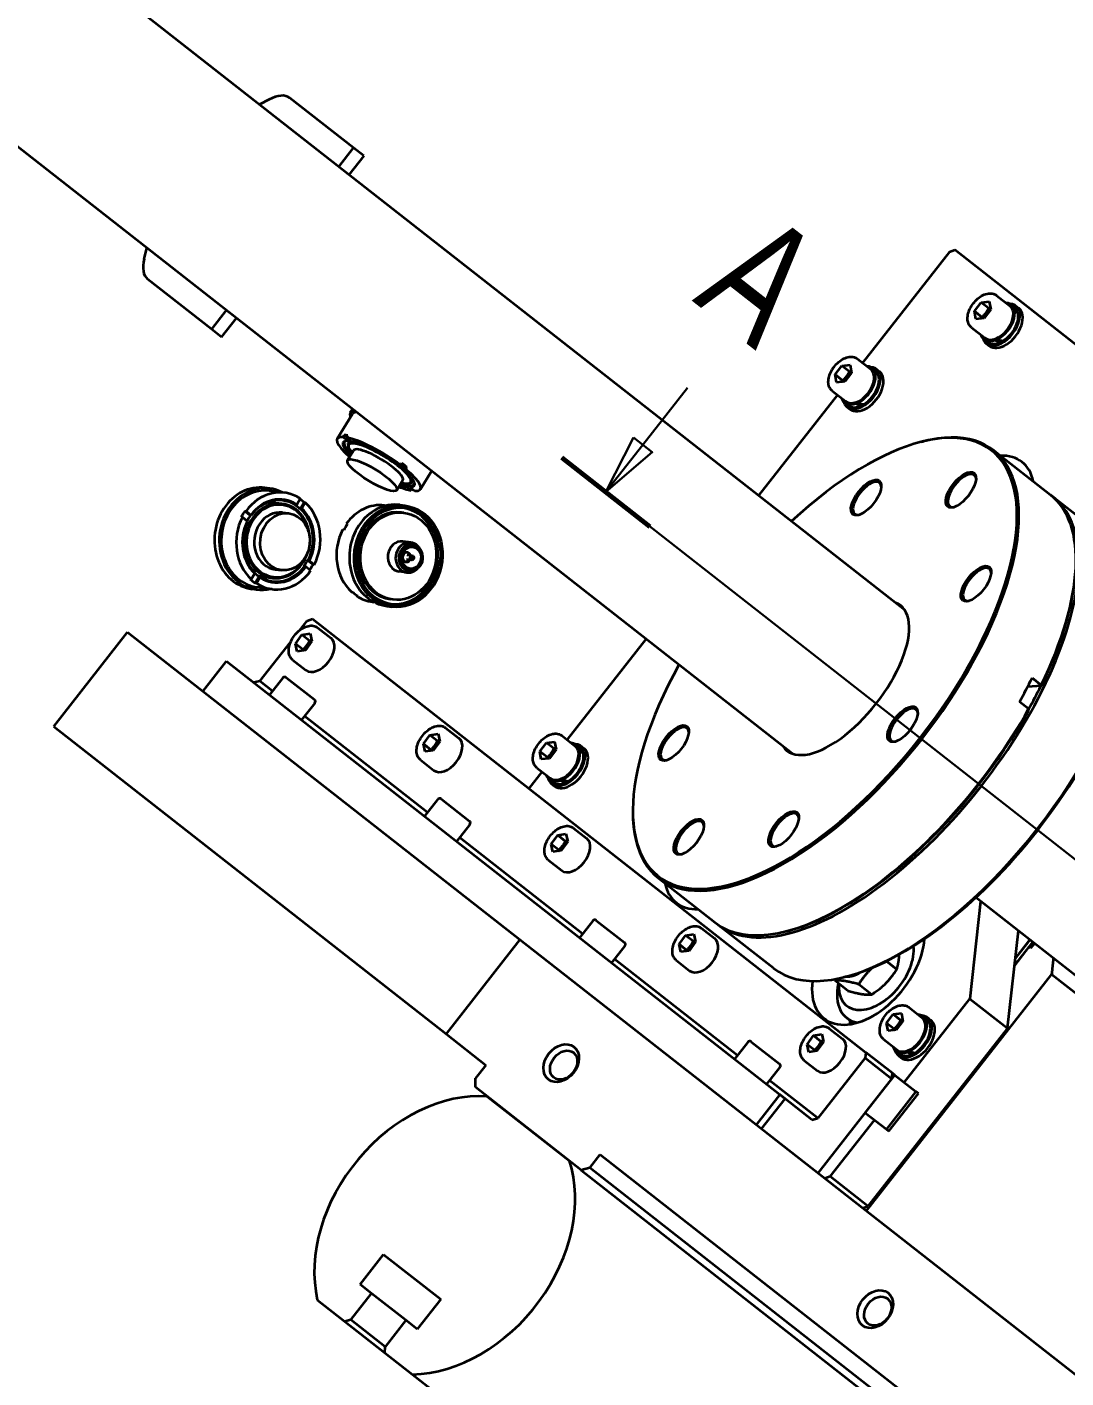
# Model space of a CAD drawing. Header units: millimetres. Extents: x -605 to 8012, y -2292 to 5879.
# Drawn here: x 1070.9 to 1287.8, y 2262.3 to 2544.5 of the extents above; entities that cross this region are included whole.
import ezdxf

# ---------------------------------------------------------------- set-up
doc = ezdxf.new("R2010")
doc.units = ezdxf.units.MM
doc.header["$LTSCALE"] = 5
doc.layers.add('Arestas Visíveis', color=7, linetype='Continuous', lineweight=35)
doc.layers.add('Linhas de Secções', color=7, linetype='Continuous', lineweight=30, true_color=0x00803f)
doc.styles.add('Texto_5_COTA - LNLS', font='SwissCLI.ttf')

# ---------------------------------------------------------------- blocks, each defined once
blk = doc.blocks.new('2dTransSection0')
at = {"layer": 'Linhas de Secções', "linetype": 'Continuous'}
for p, q in [((128.38, 397.57), (128.38, 394.55)), ((127.88, 394.55), (128.38, 392.05)), ((128.88, 394.55), (127.88, 394.55)), ((128.38, 394.55), (128.38, 392.05)), ((128.38, 392.05), (128.88, 394.55)), ((126.043, 392.05), (321.721, 392.05))]:
    blk.add_line(p, q, dxfattribs=at)
at = {"layer": 'Linhas de Secções', "linetype": 'Continuous', "lineweight": 60}
blk.add_line((126.043, 392.05), (130.717, 392.05), dxfattribs=at)
at = {"layer": 'Linhas de Secções', "linetype": 'Continuous', "flags": 128}
blk.add_lwpolyline([(127.88, 394.55), (128.38, 392.05), (128.88, 394.55), (127.88, 394.55)], dxfattribs=at)
at = {"layer": 'Linhas de Secções'}
blk.add_solid([(127.88, 394.55), (128.38, 392.05), (128.88, 394.55), (127.88, 394.55)], dxfattribs=at)
at = {"layer": 'Linhas de Secções', "insert": (126.259, 400.55), "char_height": 5, "attachment_point": 7, "style": 'Texto_5_COTA - LNLS'}
blk.add_mtext('A', dxfattribs=at)

msp = doc.modelspace()

# ---------------------------------------------------------------- linework, layer by layer
at = {"layer": 'Arestas Visíveis'}
for p, q in [((1254.12825, 2422.73187), (250.71116, 3209.00546)), ((1230.62855, 2392.74231), (227.21146, 3179.0159)), ((1121.41035, 2529.36026), (1119.403, 2528.30204)), ((1139.0518, 2519.25753), (1125.70904, 2529.71286)), ((1135.96785, 2515.32189), (1139.0518, 2519.25753)), ((1141.16324, 2517.60301), (1138.07929, 2513.66737)), ((1141.16324, 2517.60301), (1139.0518, 2519.25753)), ((1138.07929, 2513.66737), (1135.96785, 2515.32189)), ((1095.35582, 2496.1103), (1095.9033, 2498.31247)), ((1263.47268, 2497.54368), (1245.30821, 2474.36277)), ((1263.47268, 2497.54368), (1264.57496, 2497.95038)), ((1341.96248, 2437.30984), (1264.57496, 2497.95038)), ((1109.3842, 2481.39668), (1096.04143, 2491.85202)), ((1268.6793, 2485.12571), (1270.07005, 2486.96861)), ((1270.07005, 2486.96861), (1271.77235, 2487.17592)), ((1271.61898, 2485.75488), (1270.07005, 2486.96861)), ((1271.77235, 2487.17592), (1272.08389, 2485.54033)), ((1273.31274, 2488.43557), (1276.1008, 2486.25085)), ((1276.31668, 2486.52635), (1277.06016, 2485.94376)), ((1277.30688, 2486.25861), (1277.92645, 2485.77311)), ((1112.46815, 2485.33232), (1109.3842, 2481.39668)), ((1111.49564, 2479.74217), (1114.57959, 2483.67781)), ((1114.57959, 2483.67781), (1112.46815, 2485.33232)), ((1268.99084, 2483.49013), (1268.6793, 2485.12571)), ((1270.22822, 2483.91198), (1268.6793, 2485.12571)), ((1270.69313, 2483.69744), (1268.99084, 2483.49013)), ((1272.08389, 2485.54033), (1270.69313, 2483.69744)), ((1111.49564, 2479.74217), (1109.3842, 2481.39668)), ((1268.07002, 2481.74498), (1270.85809, 2479.56027)), ((1270.64221, 2479.28477), (1271.38569, 2478.70218)), ((1271.13898, 2478.38733), (1271.75855, 2477.90184)), ((1272.96675, 2479.0773), (1272.99155, 2479.36372)), ((1273.36679, 2479.51291), (1273.34199, 2479.22649)), ((1274.27733, 2479.00441), (1274.25298, 2478.72318)), ((1244.23997, 2475.19984), (1247.02804, 2473.01513)), ((1239.60948, 2471.89943), (1241.00569, 2473.73843)), ((1241.00569, 2473.73843), (1242.70504, 2473.93629)), ((1242.55461, 2472.52469), (1241.00569, 2473.73843)), ((1243.00818, 2472.29516), (1241.61197, 2470.45617)), ((1242.70504, 2473.93629), (1243.00818, 2472.29516)), ((1247.24391, 2473.29062), (1247.9874, 2472.70803)), ((1248.23411, 2473.02288), (1248.85368, 2472.53739)), ((1239.91262, 2470.2583), (1239.60948, 2471.89943)), ((1241.15841, 2470.6857), (1239.60948, 2471.89943)), ((1241.61197, 2470.45617), (1239.91262, 2470.2583)), ((1240.0655, 2467.67219), (1223.5972, 2446.65588)), ((1238.99726, 2468.50926), (1241.78532, 2466.32454)), ((1135.65175, 2458.49769), (1138.80521, 2463.69635)), ((1138.37772, 2463.95567), (1138.81931, 2464.68366)), ((1241.56945, 2466.04905), (1242.31293, 2465.46645)), ((1242.06621, 2465.1516), (1242.68578, 2464.66611)), ((1243.89399, 2465.84158), (1243.91879, 2466.12799)), ((1244.29403, 2466.27718), (1244.26922, 2465.99077)), ((1245.20457, 2465.76868), (1245.18022, 2465.48746)), ((1136.83073, 2458.86331), (1137.08301, 2459.2792)), ((1137.85453, 2458.06107), (1136.83073, 2458.86331)), ((1137.63032, 2458.85033), (1137.08301, 2459.2792)), ((1137.83311, 2459.18464), (1137.58084, 2458.76875)), ((1137.58084, 2458.76875), (1138.60463, 2457.96651)), ((1138.09674, 2458.1167), (1137.85453, 2458.06107)), ((1138.29419, 2458.20977), (1137.93291, 2457.61419)), ((1138.19862, 2458.28466), (1138.09674, 2458.1167)), ((1139.06484, 2456.08304), (1137.80346, 2454.00358)), ((1137.99016, 2456.80726), (1137.90155, 2457.12938)), ((1257.63044, 2457.8623), (1257.94881, 2457.94274)), ((1272.66957, 2456.09863), (1284.56402, 2446.77819)), ((1148.13653, 2453.10078), (1148.86395, 2453.00908)), ((1148.86395, 2453.00908), (1149.11623, 2453.42498)), ((1149.19225, 2452.27352), (1149.19276, 2452.45254)), ((1149.19276, 2452.45254), (1149.34413, 2452.70207)), ((1150.17195, 2452.59772), (1149.34413, 2452.70207)), ((1150.17195, 2452.59772), (1149.91967, 2452.18182)), ((1149.3248, 2449.85944), (1148.06342, 2447.77998)), ((1149.91967, 2452.18182), (1149.19225, 2452.27352)), ((1151.52693, 2449.84925), (1151.31361, 2449.49757)), ((1153.00818, 2447.96942), (1155.30898, 2451.76242)), ((1121.54753, 2448.12108), (1120.54738, 2448.24716)), ((1124.61044, 2447.23101), (1121.48499, 2447.62501)), ((1150.0149, 2448.77768), (1150.16627, 2449.02721)), ((1150.05529, 2448.5006), (1150.0149, 2448.77768)), ((1151.07909, 2447.69836), (1150.05529, 2448.5006)), ((1150.78559, 2448.54191), (1150.16627, 2449.02721)), ((1150.57153, 2449.17551), (1150.89814, 2449.24576)), ((1150.91638, 2448.93265), (1150.76501, 2448.68312)), ((1150.76501, 2448.68312), (1150.8054, 2448.40604)), ((1150.8054, 2448.40604), (1151.8292, 2447.6038)), ((1151.28188, 2448.03267), (1151.07909, 2447.69836)), ((1122.36123, 2445.16006), (1124.11148, 2444.93942)), ((1126.83505, 2444.64847), (1126.98508, 2444.62956)), ((1126.98508, 2444.62956), (1127.18639, 2444.78394)), ((1127.18639, 2444.78394), (1127.92033, 2445.99389)), ((1128.72602, 2445.19815), (1127.89077, 2443.82121)), ((1128.24211, 2443.95668), (1128.0408, 2443.8023)), ((1128.97605, 2445.16663), (1128.24211, 2443.95668)), ((1128.72602, 2445.19815), (1128.97605, 2445.16663)), ((1145.53803, 2444.57669), (1145.90004, 2444.53105)), ((1148.72601, 2444.67877), (1149.72615, 2444.55269)), ((1296.73999, 2437.23714), (1285.12707, 2446.33698)), ((1115.83837, 2442.11935), (1115.58834, 2442.15087)), ((1116.86217, 2441.31711), (1115.83837, 2442.11935)), ((1116.34517, 2443.39855), (1116.5952, 2443.36703)), ((1116.34517, 2443.39855), (1117.51026, 2442.48558)), ((1116.5952, 2443.36703), (1117.619, 2442.56479)), ((1116.90345, 2441.21899), (1116.86217, 2441.31711)), ((1117.66029, 2442.46667), (1117.51026, 2442.48558)), ((1117.619, 2442.56479), (1117.66029, 2442.46667)), ((1124.23466, 2443.09998), (1125.48484, 2442.94238)), ((1128.0408, 2443.8023), (1127.89077, 2443.82121)), ((1149.53854, 2443.06447), (1149.03847, 2443.12751)), ((1137.016, 2439.4335), (1136.76596, 2439.46502)), ((1137.52279, 2440.7127), (1137.77283, 2440.68118)), ((1137.69887, 2440.57473), (1137.52279, 2440.7127)), ((1150.98906, 2436.85933), (1149.34132, 2437.06704)), ((1151.48223, 2436.3184), (1151.16718, 2436.35811)), ((1129.42843, 2433.14656), (1129.57845, 2433.12765)), ((1129.42843, 2433.14656), (1130.59353, 2432.2336)), ((1129.57845, 2433.12765), (1129.81977, 2433.00432)), ((1129.81977, 2433.00432), (1130.84356, 2432.20208)), ((1150.02107, 2432.76887), (1149.24589, 2432.86659)), ((1150.27121, 2434.75317), (1149.49239, 2434.85134)), ((1151.19827, 2433.16475), (1150.11361, 2433.30148)), ((1151.31333, 2434.07752), (1150.22868, 2434.21425)), ((1117.70588, 2429.15479), (1118.43983, 2430.36474)), ((1118.43983, 2430.36474), (1118.44111, 2430.54434)), ((1119.34681, 2429.736), (1118.51157, 2428.35906)), ((1119.34681, 2429.736), (1119.49683, 2429.71709)), ((1122.73382, 2431.19421), (1123.98399, 2431.03661)), ((1128.82162, 2431.87997), (1128.6716, 2431.89888)), ((1129.06294, 2431.75664), (1128.82162, 2431.87997)), ((1130.08673, 2430.9544), (1129.06294, 2431.75664)), ((1130.84356, 2432.20208), (1130.59353, 2432.2336)), ((1150.19486, 2430.55919), (1148.54712, 2430.7669)), ((1150.80685, 2430.9608), (1150.4918, 2431.00051)), ((1117.45585, 2429.18631), (1117.70588, 2429.15479)), ((1118.88352, 2426.98834), (1117.88337, 2427.11441)), ((1118.7616, 2428.32754), (1118.51157, 2428.35906)), ((1119.49555, 2429.53749), (1118.7616, 2428.32754)), ((1122.0715, 2427.09041), (1118.94605, 2427.48441)), ((1119.49683, 2429.71709), (1119.49555, 2429.53749)), ((1120.40388, 2429.63294), (1122.15413, 2429.4123)), ((1138.63347, 2426.50047), (1138.88351, 2426.46895)), ((1139.68919, 2425.67321), (1139.74878, 2425.77144)), ((1139.93923, 2425.64169), (1139.68919, 2425.67321)), ((1142.99909, 2424.43609), (1143.3611, 2424.39045)), ((1147.24975, 2424.90816), (1146.74968, 2424.9712)), ((1146.062, 2423.54602), (1147.06214, 2423.41994)), ((1127.83084, 2418.52688), (1129.34744, 2420.46231)), ((1129.34744, 2420.46231), (1130.44972, 2420.86901)), ((1130.44972, 2420.86901), (1245.99695, 2330.32667)), ((1131.5685, 2419.03951), (1134.35656, 2416.85479)), ((1076.4401, 2398.39819), (1091.85986, 2418.07638)), ((1091.85986, 2418.07638), (1173.7732, 2353.88942)), ((1119.4788, 2407.86827), (1125.92971, 2416.10072)), ((1126.92019, 2415.68013), (1128.28182, 2417.54282)), ((1127.27573, 2414.07427), (1126.92019, 2415.68013)), ((1128.46912, 2414.4664), (1126.92019, 2415.68013)), ((1128.28182, 2417.54282), (1129.99898, 2417.79966)), ((1129.83074, 2416.32909), (1128.28182, 2417.54282)), ((1130.35452, 2416.1938), (1128.99289, 2414.33111)), ((1129.99898, 2417.79966), (1130.35452, 2416.1938)), ((1200.0975, 2416.66631), (1183.62921, 2395.65)), ((1128.99289, 2414.33111), (1127.27573, 2414.07427)), ((1107.59791, 2405.74411), (1112.53223, 2412.04113)), ((1112.53223, 2412.04113), (1228.07946, 2321.49879)), ((1126.32578, 2412.34893), (1129.11385, 2410.16421)), ((1119.4788, 2407.86827), (1118.24244, 2407.56663)), ((1122.12594, 2405.79398), (1119.4788, 2407.86827)), ((1124.2847, 2408.54893), (1121.50915, 2405.00685)), ((1124.98666, 2408.6341), (1130.89012, 2404.00817)), ((1280.71453, 2408.54295), (1282.61482, 2407.05388)), ((1282.65769, 2406.87546), (1279.76312, 2406.65241)), ((1130.97529, 2403.30621), (1128.19973, 2399.76414)), ((1279.99328, 2402.05556), (1278.09299, 2403.54462)), ((1154.49211, 2380.43198), (1128.81652, 2400.55127)), ((1076.4401, 2398.39819), (1158.35345, 2334.21123)), ((1153.62228, 2394.75648), (1154.98391, 2396.61917)), ((1154.98391, 2396.61917), (1156.70107, 2396.87601)), ((1156.53283, 2395.40544), (1154.98391, 2396.61917)), ((1156.70107, 2396.87601), (1157.05661, 2395.27015)), ((1158.27059, 2398.11586), (1161.05865, 2395.93114)), ((1182.56096, 2396.48707), (1185.34903, 2394.30236)), ((1153.97782, 2393.15062), (1153.62228, 2394.75648)), ((1155.17121, 2393.54275), (1153.62228, 2394.75648)), ((1155.69498, 2393.40746), (1153.97782, 2393.15062)), ((1157.05661, 2395.27015), (1155.69498, 2393.40746)), ((1177.92753, 2393.17722), (1179.31828, 2395.02011)), ((1178.23907, 2391.54163), (1177.92753, 2393.17722)), ((1179.47645, 2391.96348), (1177.92753, 2393.17722)), ((1179.31828, 2395.02011), (1181.02058, 2395.22742)), ((1180.86721, 2393.80638), (1179.31828, 2395.02011)), ((1181.33212, 2393.59184), (1179.94136, 2391.74894)), ((1181.02058, 2395.22742), (1181.33212, 2393.59184)), ((1185.56491, 2394.57785), (1186.30839, 2393.99526)), ((1186.55511, 2394.31011), (1187.17468, 2393.82462)), ((1153.02787, 2391.42527), (1155.81594, 2389.24056)), ((1179.94136, 2391.74894), (1178.23907, 2391.54163)), ((1178.38649, 2388.95942), (1175.64177, 2385.4567)), ((1177.31825, 2389.79649), (1180.10631, 2387.61177)), ((1182.21498, 2387.12881), (1182.23978, 2387.41523)), ((1182.61502, 2387.56441), (1182.59021, 2387.278)), ((1179.89044, 2387.33628), (1180.63392, 2386.75369)), ((1180.3872, 2386.43883), (1181.00677, 2385.95334)), ((1183.52556, 2387.05591), (1183.50121, 2386.77469)), ((1156.65087, 2383.18693), (1153.87532, 2379.64485)), ((1157.35283, 2383.2721), (1163.25629, 2378.64617)), ((1197.35494, 2380.94064), (1197.35297, 2380.61228)), ((1163.34146, 2377.94421), (1160.5659, 2374.40214)), ((1184.97268, 2377.19221), (1187.76074, 2375.00749)), ((1186.85828, 2355.06998), (1161.18269, 2375.18927)), ((1180.32437, 2373.83283), (1181.686, 2375.69552)), ((1180.67991, 2372.22697), (1180.32437, 2373.83283)), ((1181.8733, 2372.61909), (1180.32437, 2373.83283)), ((1181.686, 2375.69552), (1183.40316, 2375.95236)), ((1183.23492, 2374.48179), (1181.686, 2375.69552)), ((1183.7587, 2374.3465), (1182.39707, 2372.48381)), ((1183.40316, 2375.95236), (1183.7587, 2374.3465)), ((1179.72996, 2370.50162), (1182.51803, 2368.31691)), ((1182.39707, 2372.48381), (1180.67991, 2372.22697)), ((1202.66389, 2366.75964), (1214.55834, 2357.4392)), ((1682.28089, 2038.82935), (1268.99263, 2362.68036)), ((1269.98415, 2361.90341), (1267.69301, 2341.52953)), ((1189.01704, 2357.82493), (1186.24149, 2354.28285)), ((1189.719, 2357.9101), (1195.62246, 2353.28417)), ((1226.73432, 2347.89815), (1215.12139, 2356.99799)), ((1173.7732, 2353.88942), (1158.35345, 2334.21123)), ((1173.7732, 2353.88942), (1338.90394, 2224.49363)), ((1207.02646, 2352.90918), (1208.38809, 2354.77187)), ((1208.38809, 2354.77187), (1210.10525, 2355.02871)), ((1209.93701, 2353.55814), (1208.38809, 2354.77187)), ((1210.10525, 2355.02871), (1210.46079, 2353.42285)), ((1211.67477, 2356.26856), (1214.46283, 2354.08384)), ((1229.59747, 2355.67553), (1229.2791, 2355.59509)), ((1275.56155, 2335.36378), (1277.85269, 2355.73766)), ((1277.19639, 2349.90156), (1280.27945, 2353.83606)), ((1280.26568, 2353.84685), (1277.20012, 2349.93468)), ((1195.70763, 2352.58221), (1192.93207, 2349.04014)), ((1207.382, 2351.30332), (1207.02646, 2352.90918)), ((1208.57539, 2351.69544), (1207.02646, 2352.90918)), ((1209.09916, 2351.56016), (1207.382, 2351.30332)), ((1210.46079, 2353.42285), (1209.09916, 2351.56016)), ((1277.03579, 2348.47336), (1280.87332, 2353.3707)), ((1280.0715, 2352.34744), (1277.03579, 2348.47336)), ((1280.41134, 2352.08114), (1280.0715, 2352.34744)), ((1280.95749, 2353.30475), (1280.37154, 2352.55698)), ((1280.37154, 2352.55698), (1280.54963, 2352.41743)), ((1281.21317, 2353.1044), (1280.41134, 2352.08114)), ((1280.54963, 2352.41743), (1281.13558, 2353.1652)), ((1280.54963, 2352.41743), (1280.62722, 2352.35663)), ((1219.22445, 2329.70798), (1193.54886, 2349.82727)), ((1206.43205, 2349.57797), (1209.22012, 2347.39326)), ((1252.45951, 2347.67078), (1250.31199, 2349.35357)), ((1242.26778, 2343.20078), (1239.56807, 2345.31626)), ((1241.98568, 2346.18811), (1241.45508, 2346.05405)), ((1284.80571, 2346.66854), (1246.0713, 2297.23692)), ((1284.80571, 2346.66854), (1609.46039, 2092.27044)), ((1240.26942, 2344.76669), (1240.24885, 2344.67011)), ((1247.21784, 2342.41936), (1244.51813, 2344.53484)), ((1254.00027, 2324.0553), (1267.69301, 2341.52953)), ((1254.97218, 2339.74594), (1257.76024, 2337.56122)), ((1267.69301, 2341.52953), (1275.56155, 2335.36378)), ((1243.49684, 2336.35116), (1242.01085, 2337.51557)), ((1250.33874, 2336.43608), (1251.7295, 2338.27898)), ((1251.7295, 2338.27898), (1253.43179, 2338.48629)), ((1253.27842, 2337.06524), (1251.7295, 2338.27898)), ((1253.74333, 2336.8507), (1252.35257, 2335.00781)), ((1253.43179, 2338.48629), (1253.74333, 2336.8507)), ((1257.97612, 2337.83672), (1258.7196, 2337.25413)), ((1258.96632, 2337.56898), (1259.58589, 2337.08348)), ((1158.35345, 2334.21123), (1166.6994, 2327.67137)), ((1233.72855, 2331.98553), (1235.09018, 2333.84822)), ((1235.09018, 2333.84822), (1236.80734, 2334.10506)), ((1236.6391, 2332.63449), (1235.09018, 2333.84822)), ((1236.80734, 2334.10506), (1237.16288, 2332.4992)), ((1238.37686, 2335.34491), (1241.16492, 2333.16019)), ((1275.56155, 2335.36378), (1246.44906, 2298.21135)), ((1250.65028, 2334.8005), (1250.33874, 2336.43608)), ((1251.88767, 2335.22235), (1250.33874, 2336.43608)), ((1252.35257, 2335.00781), (1250.65028, 2334.8005)), ((1221.38321, 2332.46293), (1218.60766, 2328.92085)), ((1222.08517, 2332.5481), (1227.98863, 2327.92217)), ((1234.08409, 2330.37967), (1233.72855, 2331.98553)), ((1235.27748, 2330.77179), (1233.72855, 2331.98553)), ((1237.16288, 2332.4992), (1235.80125, 2330.63651)), ((1249.72946, 2333.05535), (1252.51753, 2330.87064)), ((1233.13414, 2328.65432), (1235.92221, 2326.46961)), ((1235.80125, 2330.63651), (1234.08409, 2330.37967)), ((1245.86565, 2329.15911), (1235.99701, 2316.56507)), ((1245.99695, 2330.32667), (1245.86565, 2329.15911)), ((1245.86565, 2329.15911), (1251.44178, 2324.78968)), ((1251.57308, 2325.95724), (1245.99695, 2330.32667)), ((1252.30165, 2330.59514), (1253.04513, 2330.01255)), ((1252.79842, 2329.6977), (1253.41799, 2329.21221)), ((1254.62619, 2330.38767), (1254.651, 2330.67409)), ((1255.02623, 2330.82328), (1255.00143, 2330.53686)), ((1255.93678, 2330.31478), (1255.91242, 2330.03355)), ((1166.6994, 2327.67137), (1164.54064, 2324.91642)), ((1228.0738, 2327.22021), (1225.29824, 2323.67814)), ((1245.89067, 2317.70553), (1252.05857, 2325.57681)), ((1251.44178, 2324.78968), (1251.57308, 2325.95724)), ((1252.05857, 2325.57681), (1251.57308, 2325.95724)), ((1252.05857, 2325.57681), (1256.45752, 2322.12981)), ((1164.50966, 2323.03503), (1164.54064, 2324.91642)), ((1186.56684, 2305.75112), (1164.50966, 2323.03503)), ((1235.99701, 2316.56507), (1225.91503, 2324.46527)), ((1236.02203, 2305.11149), (1251.44178, 2324.78968)), ((1166.95772, 2321.11674), (1184.11878, 2307.6694)), ((1228.07946, 2321.49879), (1223.14514, 2315.20177)), ((1224.2502, 2314.33584), (1229.18452, 2320.63287)), ((1229.18452, 2320.63287), (1228.07946, 2321.49879)), ((1234.76065, 2316.26343), (1229.18452, 2320.63287)), ((1256.45752, 2322.12981), (1250.28962, 2314.25853)), ((1250.82593, 2313.83828), (1256.99383, 2321.70956)), ((1256.99383, 2321.70956), (1256.45752, 2322.12981)), ((1245.89067, 2317.70553), (1250.28962, 2314.25853)), ((1234.76065, 2316.26343), (1235.99701, 2316.56507)), ((1238.58052, 2304.37711), (1247.83237, 2316.18402)), ((1250.28962, 2314.25853), (1250.82593, 2313.83828)), ((1188.38623, 2306.23111), (1190.545, 2308.98606)), ((1190.545, 2308.98606), (1289.50422, 2231.44201)), ((1188.38623, 2306.23111), (1186.56684, 2305.75112)), ((1186.56684, 2305.75112), (1287.31448, 2226.80567)), ((1287.34545, 2228.68706), (1188.38623, 2306.23111)), ((1238.58052, 2304.37711), (1237.47824, 2303.97041)), ((1246.44906, 2298.21135), (1238.58052, 2304.37711)), ((1245.34678, 2297.80465), (1246.44906, 2298.21135)), ((1140.40268, 2281.83326), (1145.337, 2288.13028)), ((1145.337, 2288.13028), (1157.2598, 2278.78763)), ((1142.78724, 2279.96473), (1140.40268, 2281.83326)), ((1131.47114, 2278.66844), (1137.25678, 2274.13484)), ((1138.46971, 2274.45484), (1142.78724, 2279.96473)), ((1149.94092, 2274.35914), (1142.78724, 2279.96473)), ((1157.2598, 2278.78763), (1152.32548, 2272.49061)), ((1138.46971, 2274.45484), (1137.25678, 2274.13484)), ((1137.25678, 2274.13484), (1145.60274, 2267.59498)), ((1145.62339, 2268.84924), (1138.46971, 2274.45484)), ((1149.94092, 2274.35914), (1145.62339, 2268.84924)), ((1152.32548, 2272.49061), (1149.94092, 2274.35914)), ((1145.60274, 2267.59498), (1145.62339, 2268.84924)), ((1145.60274, 2267.59498), (1151.38837, 2263.06138)), ((1151.38837, 2263.06138), (1254.27596, 2182.43908))]:
    msp.add_line(p, q, dxfattribs=at)
for centre, start, end in [((1124.67827, 2408.24053), 51.9178936, 141.9178936), ((1130.58172, 2403.61461), 321.9178936, 51.9178936), ((1157.04444, 2382.87853), 51.9178936, 141.9178936), ((1162.94789, 2378.25261), 321.9178936, 51.9178936), ((1189.41061, 2357.51653), 51.9178936, 141.9178936), ((1195.31406, 2352.89061), 321.9178936, 51.9178936), ((1221.77678, 2332.15453), 51.9178936, 141.9178936), ((1227.68023, 2327.52861), 321.9178936, 51.9178936)]:
    msp.add_arc(centre, 0.5, start, end, dxfattribs=at)
for centre, major_axis, ratio, start_param, end_param in [((1119.54114, 2521.84158), (6.1679, 7.87128), 0.447759088, 0, 0.785398163), ((1102.20934, 2499.72329), (-6.1679, -7.87128), 0.447759088, 5.497787144, 6.283185307), ((1274.22293, 2482.32297), (-3.08395, -3.93564), 0.616790084, 5.867419237, 9.840544031), ((1273.47944, 2482.90556), (2.62136, 3.34529), 0.616790084, 3.141592654, 6.283185307), ((1273.47944, 2482.90556), (2.83723, 3.62079), 0.616790084, 4.007468321, 6.675796811), ((1274.8425, 2481.83748), (-3.08395, -3.93564), 0.616790084, 0, 3.141592654), ((1274.22293, 2482.32297), (2.83723, 3.62079), 0.616790084, 4.159473957, 6.283185307), ((1273.47944, 2482.90556), (-2.83723, -3.62079), 0.616790084, 5.890573803, 7.044665749), ((1274.22293, 2482.32297), (-2.83723, -3.62079), 0.616790084, 0, 0.912276937), ((1273.73699, 2482.70374), (-8.45991, 2.79362), 0.414053399, 1.61635193, 1.767148425), ((1273.22189, 2483.10738), (-8.45991, 2.79362), 0.414053399, 1.720747156, 1.872752791), ((1245.15016, 2469.08724), (-3.08395, -3.93564), 0.616790084, 5.867419237, 9.840544031), ((1244.40668, 2469.66983), (2.62136, 3.34529), 0.616790084, 3.141592654, 6.283185307), ((1245.76973, 2468.60175), (-3.08395, -3.93564), 0.616790084, 0, 3.141592654), ((1244.40668, 2469.66983), (2.83723, 3.62079), 0.616790084, 4.007468321, 6.675796811), ((1245.15016, 2469.08724), (2.83723, 3.62079), 0.616790084, 4.159473957, 6.283185307), ((1244.40668, 2469.66983), (-2.83723, -3.62079), 0.616790084, 5.890573803, 7.044665749), ((1147.48343, 2458.43222), (-9.10571, 5.52345), 0.231424046, 5.959068548, 6.590822706), ((1147.48343, 2458.43222), (-8.67821, 5.26413), 0.231424046, 5.966728214, 6.283185307), ((1237.45559, 2411.59459), (34.8178, 44.43336), 0.447759088, 1.915020841, 7.50975712), ((1245.15016, 2469.08724), (-2.83723, -3.62079), 0.616790084, 0, 0.912276937), ((1244.66423, 2469.46802), (-8.45991, 2.79362), 0.414053399, 1.61635193, 1.767148425), ((1244.14913, 2469.87165), (-8.45991, 2.79362), 0.414053399, 1.720747156, 1.872752791), ((1237.66673, 2411.42913), (-35.00284, -44.6695), 0.447759088, 5.75870562, 9.949257648), ((1144.32996, 2453.23355), (-8.67821, 5.26413), 0.231424046, 5.87886371, 7.22402024), ((1144.32996, 2453.23355), (-7.43847, 4.51211), 0.231424046, 5.891218709, 7.096217387), ((1144.43087, 2453.39991), (-7.26747, 4.40839), 0.231424046, 6.090775947, 7.073712219), ((1144.58224, 2453.64945), (8.67821, -5.26413), 0.231424046, 2.589352991, 2.737271056), ((1144.49712, 2453.34793), (-6.4766, 3.92865), 0.231423851, 2.471475315, 6.926003404), ((1144.32996, 2453.23355), (-8.67821, 5.26413), 0.231424046, 4.308067383, 5.730945645), ((1144.62326, 2453.55588), (-6.69035, 4.05831), 0.231423851, 5.846881878, 6.523369585), ((1144.32996, 2453.23355), (-7.43847, 4.51211), 0.231424046, 4.320422382, 5.718590646), ((1144.19482, 2452.97124), (5.12998, -3.1118), 0.23142391, 0, 3.141592654), ((1144.62326, 2453.55588), (-6.69035, 4.05831), 0.231423851, 4.102942476, 4.230735843), ((1144.58224, 2453.64945), (-7.26747, 4.40839), 0.231424046, 4.145758161, 4.223369985), ((1144.58224, 2453.64945), (8.67821, -5.26413), 0.231424046, 1.018556664, 1.166474729), ((1269.36085, 2441.85797), (9.25185, 11.80692), 0.616790084, 5.795315401, 6.771055214), ((1144.32996, 2453.23355), (7.43847, -4.51211), 0.231424046, 5.891218709, 7.289386972), ((1144.32996, 2453.23355), (8.67821, -5.26413), 0.231424046, 5.87886371, 7.301741972), ((1144.62326, 2453.55588), (6.69035, -4.05831), 0.231423851, 6.043001029, 6.629072173), ((1246.27445, 2446.05263), (-2.55968, -3.26658), 0.447759088, 2.678537623, 6.746240338), ((1266.06991, 2447.67636), (-2.55968, -3.26658), 0.447759088, 2.678537623, 6.746240338), ((1119.21538, 2437.68079), (1.332, 10.56637), 0.863686656, 0, 3.141592654), ((1120.21552, 2437.55471), (-1.332, -10.56637), 0.863686656, 2.833955255, 6.590822706), ((1120.21552, 2437.55471), (1.26947, 10.0703), 0.863686656, 0, 3.141592654), ((1123.34097, 2437.16071), (1.26947, 10.0703), 0.863686656, 5.880108468, 7.30298673), ((1123.34097, 2437.16071), (1.08812, 8.63169), 0.863686656, 5.892463467, 7.290631731), ((1144.32996, 2453.23355), (8.67821, -5.26413), 0.231424046, 5.347357843, 5.730945645), ((1144.32996, 2453.23355), (7.43847, -4.51211), 0.231424046, 5.476660323, 5.718590646), ((1144.43087, 2453.39991), (-7.26747, 4.40839), 0.231424046, 2.357874574, 2.574961834), ((1144.58224, 2453.64945), (7.26747, -4.40839), 0.231424046, 5.716554488, 5.893254866), ((1144.43087, 2453.39991), (7.26747, -4.40839), 0.231424046, 5.893254866, 6.475594667), ((1249.56118, 2402.10869), (35.00284, 44.6695), 0.447759088, 5.154485492, 6.283185307), ((1123.1328, 2437.17586), (0.97868, 7.76356), 0.86368676, 4.906070245, 10.818404301), ((1123.25782, 2437.1601), (-0.94741, -7.51552), 0.86368676, 1.946147436, 7.496541494), ((1123.24095, 2437.17332), (1.0631, 8.43326), 0.863686656, 5.894499624, 7.288595573), ((1121.38255, 2437.3965), (0.97868, 7.76356), 0.86368676, 0, 0.192601291), ((1123.09093, 2437.19223), (1.0631, 8.43326), 0.863686656, 5.717799246, 5.894499624), ((1123.09093, 2437.19223), (-1.26947, -10.0703), 0.863686656, 2.590597749, 2.712928952), ((1123.34097, 2437.16071), (1.08812, 8.63169), 0.863686656, 4.32166714, 5.719835404), ((1123.34097, 2437.16071), (1.26947, 10.0703), 0.863686656, 4.309312141, 5.732190403), ((1144.26856, 2434.50639), (1.26947, 10.0703), 0.863686656, 0, 1.019801422), ((1147.394, 2434.11239), (1.332, 10.56637), 0.863686656, 0, 3.141592654), ((1147.89407, 2434.04935), (1.26947, 10.0703), 0.863686656, 3.170344333, 6.254433627), ((1250.12423, 2401.66749), (-35.00284, -44.6695), 0.447759088, 6.269109403, 9.438853865), ((1123.34097, 2437.16071), (-1.26947, -10.0703), 0.863686656, 4.309312141, 5.732190403), ((1123.34097, 2437.16071), (-1.08812, -8.63169), 0.863686656, 4.32166714, 5.719835404), ((1123.24095, 2437.17332), (1.0631, 8.43326), 0.863686656, 1.182110644, 2.576206592), ((1123.09093, 2437.19223), (1.26947, 10.0703), 0.863686656, 1.019801422, 1.167719487), ((1123.09093, 2437.19223), (-1.0631, -8.43326), 0.863686656, 4.147002919, 4.307890292), ((1123.48424, 2437.14709), (0.75042, 5.95289), 0.863686655, 0, 3.141592654), ((1123.24095, 2437.17332), (-1.0631, -8.43326), 0.863686656, 1.182110644, 2.576206592), ((1147.89407, 2434.04935), (1.1444, 9.07815), 0.863686656, 0, 3.141592654), ((1144.26856, 2434.50639), (1.26947, 10.0703), 0.863686656, 1.167719487, 2.590597749), ((1144.51859, 2434.47487), (-1.26947, -10.0703), 0.863686656, 4.161394076, 4.309312141), ((1148.94422, 2433.91697), (-0.3971, -3.15007), 0.863686656, 3.141592654, 6.283185307), ((1150.59196, 2433.70926), (0.3971, 3.15007), 0.863686656, 5.383627142, 10.324336126), ((1150.82949, 2433.67931), (0.33769, 2.6788), 0.863686656, 0, 3.141592654), ((1261.73715, 2392.56765), (35.00284, 44.6695), 0.447759088, 3.141592654, 6.283185307), ((1123.09093, 2437.19223), (1.0631, 8.43326), 0.863686656, 4.147002919, 4.323703298), ((1150.14614, 2433.76102), (-0.12507, -0.99215), 0.863686829, 2.048791525, 7.375986435), ((1249.77232, 2401.94324), (34.8178, 44.43336), 0.447759088, 5.154766827, 5.75870562), ((1123.09093, 2437.19223), (-1.0631, -8.43326), 0.863686656, 5.744232352, 5.894499624), ((1123.34097, 2437.16071), (-1.26947, -10.0703), 0.863686656, 5.880108468, 7.30298673), ((1121.38255, 2437.3965), (-0.97868, -7.76356), 0.86368676, 6.060570813, 6.283185307), ((1123.34097, 2437.16071), (-1.08812, -8.63169), 0.863686656, 5.892463467, 7.290631731), ((1123.24095, 2437.17332), (-1.0631, -8.43326), 0.863686656, 5.894499624, 7.288595573), ((1123.09093, 2437.19223), (-1.26947, -10.0703), 0.863686656, 1.033030964, 1.167719487), ((1269.22718, 2428.06697), (-2.55968, -3.26658), 0.447759088, 2.678537623, 6.746240338), ((1123.09093, 2437.19223), (1.26947, 10.0703), 0.863686656, 2.590597749, 2.738515814), ((1144.51859, 2434.47487), (-1.26947, -10.0703), 0.863686656, 5.732190403, 5.880108468), ((1144.26856, 2434.50639), (-1.26947, -10.0703), 0.863686656, 5.880108468, 6.283185307), ((1241.40295, 2408.50144), (11.87321, 15.15221), 0.447759088, 2.997317562, 6.427460399), ((1262.08906, 2392.2919), (34.69444, 44.27593), 0.447759088, 3.666072341, 5.75870562), ((1131.7352, 2413.5095), (2.62136, 3.34529), 0.616790084, 3.141592654, 6.283185307), ((1247.66088, 2403.59776), (35.00284, 44.6695), 0.447759088, 5.048709315, 5.154485492), ((1249.77232, 2401.94324), (-34.69444, -44.27593), 0.447759088, 1.909697138, 2.013363395), ((1249.56118, 2402.10869), (-35.00284, -44.6695), 0.447759088, 0, 1.907116661), ((1249.77232, 2401.94324), (34.8178, 44.43336), 0.447759088, 3.666072341, 5.04842798), ((1253.89676, 2398.71135), (-2.55968, -3.26658), 0.447759088, 2.678537623, 6.746240338), ((1158.43729, 2392.58585), (2.62136, 3.34529), 0.616790084, 3.141592654, 6.283185307), ((1206.10628, 2394.7913), (-2.55968, -3.26658), 0.447759088, 2.678537623, 6.746240338), ((1183.47116, 2390.37447), (-3.08395, -3.93564), 0.616790084, 5.867419237, 9.840544031), ((1182.72767, 2390.95706), (2.62136, 3.34529), 0.616790084, 3.141592654, 6.283185307), ((1184.09073, 2389.88898), (-3.08395, -3.93564), 0.616790084, 0, 3.141592654), ((1182.72767, 2390.95706), (2.83723, 3.62079), 0.616790084, 4.007468321, 6.675796811), ((1183.47116, 2390.37447), (2.83723, 3.62079), 0.616790084, 4.159473957, 6.283185307), ((1182.72767, 2390.95706), (-2.83723, -3.62079), 0.616790084, 5.890573803, 7.044665749), ((1183.47116, 2390.37447), (-2.83723, -3.62079), 0.616790084, 0, 0.912276937), ((1182.98522, 2390.75525), (-8.45991, 2.79362), 0.414053399, 1.61635193, 1.767148425), ((1182.47012, 2391.15888), (-8.45991, 2.79362), 0.414053399, 1.720747156, 1.872752791), ((1209.26355, 2375.1819), (-2.55968, -3.26658), 0.447759088, 2.678537623, 6.746240338), ((1229.05901, 2376.80564), (-2.55968, -3.26658), 0.447759088, 2.678537623, 6.746240338), ((1185.13939, 2371.6622), (2.62136, 3.34529), 0.616790084, 3.141592654, 6.283185307), ((1215.70011, 2373.37786), (-9.25185, -11.80692), 0.616790084, 5.795315401, 6.771055214), ((1211.84148, 2350.73855), (2.62136, 3.34529), 0.616790084, 3.141592654, 6.283185307), ((1246.52889, 2349.22056), (-9.25185, -11.80692), 0.616790084, 5.471512436, 8.682298151), ((1248.17319, 2347.93209), (-6.1679, -7.87128), 0.616790084, 5.540498829, 8.861438738), ((1244.14599, 2351.08779), (-3.48486, -4.44727), 0.616790084, 0.370413931, 1.062278391), ((1249.41233, 2346.9611), (-7.40148, -9.44553), 0.616790084, 5.382752341, 6.609748214), ((1254.39743, 2343.0548), (-9.25185, -11.80692), 0.616790084, 5.639684198, 5.712457798), ((1255.88237, 2333.63334), (-3.08395, -3.93564), 0.616790084, 5.867419237, 9.840544031), ((1255.13889, 2334.21593), (2.62136, 3.34529), 0.616790084, 3.141592654, 6.283185307), ((1256.50194, 2333.14785), (-3.08395, -3.93564), 0.616790084, 0, 3.141592654), ((1255.13889, 2334.21593), (2.83723, 3.62079), 0.616790084, 4.007468321, 6.675796811), ((1255.88237, 2333.63334), (2.83723, 3.62079), 0.616790084, 4.159473957, 6.283185307), ((1238.54357, 2329.8149), (2.62136, 3.34529), 0.616790084, 3.141592654, 6.283185307), ((1255.13889, 2334.21593), (-2.83723, -3.62079), 0.616790084, 5.890573803, 7.044665749), ((1255.88237, 2333.63334), (-2.83723, -3.62079), 0.616790084, 0, 0.912276937), ((1255.39644, 2334.01411), (-8.45991, 2.79362), 0.414053399, 1.61635193, 1.767148425), ((1254.88133, 2334.41774), (-8.45991, 2.79362), 0.414053399, 1.720747156, 1.872752791), ((1158.08309, 2292.11736), (-19.58309, -24.9913), 0.757361089, 3.612099604, 5.729122094), ((1158.08309, 2292.11736), (19.58309, 24.9913), 0.757361089, 3.695655867, 5.812678357)]:
    msp.add_ellipse(centre, major_axis=major_axis, ratio=ratio, start_param=start_param, end_param=end_param, dxfattribs=at)
for centre, major_axis, ratio in [((1142.93344, 2450.89178), (5.12998, -3.1118), 0.23142391), ((1246.06331, 2446.21808), (2.74472, 3.50272), 0.447759088), ((1265.85877, 2447.84182), (-2.74472, -3.50272), 0.447759088), ((1148.39415, 2433.98631), (-1.332, -10.56637), 0.863686656), ((1148.39415, 2433.98631), (-1.26947, -10.0703), 0.863686656), ((1124.73442, 2436.9895), (0.75042, 5.95289), 0.863686655), ((1148.39415, 2433.98631), (1.1444, 9.07815), 0.863686656), ((1151.14454, 2433.6396), (0.33769, 2.6788), 0.863686656), ((1151.19455, 2433.63329), (-0.32518, -2.57958), 0.863686656), ((1151.19455, 2433.63329), (-0.30017, -2.38115), 0.863686656), ((1151.14454, 2433.6396), (0.28766, 2.28194), 0.863686656), ((1151.2558, 2433.62113), (-0.05753, -0.45639), 0.863686829), ((1151.44633, 2433.59712), (-0.02383, -0.189), 0.863686829), ((1269.01603, 2428.23242), (-2.74472, -3.50272), 0.447759088), ((1253.68561, 2398.8768), (-2.74472, -3.50272), 0.447759088), ((1205.89514, 2394.95676), (2.74472, 3.50272), 0.447759088), ((1209.0524, 2375.34736), (2.74472, 3.50272), 0.447759088), ((1228.84786, 2376.97109), (-2.74472, -3.50272), 0.447759088), ((1182.40554, 2328.06852), (-2.66669, -3.40315), 0.757361089), ((1182.91953, 2327.66576), (-2.0499, -2.61602), 0.757361089), ((1247.98093, 2276.68391), (-2.66669, -3.40315), 0.757361089), ((1248.49492, 2276.28115), (-2.0499, -2.61602), 0.757361089)]:
    msp.add_ellipse(centre, major_axis=major_axis, ratio=ratio, dxfattribs=at)
for points in [[(1268.07002, 2481.74498), (1267.84746, 2481.91938), (1267.66488, 2482.14329), (1267.38905, 2482.67039), (1267.30222, 2482.97719), (1267.22707, 2483.66201), (1267.25073, 2484.04491), (1267.41138, 2484.83831), (1267.55292, 2485.24954), (1267.93594, 2486.04968), (1268.17723, 2486.43849), (1268.73447, 2487.15724), (1269.05006, 2487.48723), (1269.72838, 2488.05833), (1270.09111, 2488.29916), (1270.8341, 2488.66414), (1271.21457, 2488.78821), (1271.94985, 2488.89119), (1272.30628, 2488.87461), (1272.8824, 2488.70795), (1273.11309, 2488.59201), (1273.31274, 2488.43557)], [(1238.99726, 2468.50926), (1238.7747, 2468.68365), (1238.59211, 2468.90756), (1238.31629, 2469.43467), (1238.22946, 2469.74147), (1238.15431, 2470.42628), (1238.17797, 2470.80919), (1238.33862, 2471.60259), (1238.48016, 2472.01382), (1238.86318, 2472.81395), (1239.10447, 2473.20277), (1239.6617, 2473.92151), (1239.97729, 2474.2515), (1240.65562, 2474.8226), (1241.01834, 2475.06343), (1241.76134, 2475.42841), (1242.1418, 2475.55248), (1242.87708, 2475.65547), (1243.23352, 2475.63888), (1243.80963, 2475.47222), (1244.04032, 2475.35629), (1244.23997, 2475.19984)], [(1126.32578, 2412.34893), (1126.10323, 2412.52332), (1125.92064, 2412.74723), (1125.64481, 2413.27434), (1125.55798, 2413.58114), (1125.48283, 2414.26595), (1125.50649, 2414.64886), (1125.66714, 2415.44226), (1125.80868, 2415.85349), (1126.1917, 2416.65362), (1126.43299, 2417.04244), (1126.99023, 2417.76118), (1127.30582, 2418.09117), (1127.98414, 2418.66227), (1128.34687, 2418.9031), (1129.08986, 2419.26808), (1129.47033, 2419.39215), (1130.20561, 2419.49514), (1130.56204, 2419.47855), (1131.13816, 2419.31189), (1131.36885, 2419.19596), (1131.5685, 2419.03951)], [(1153.02787, 2391.42527), (1152.80532, 2391.59967), (1152.62273, 2391.82358), (1152.3469, 2392.35069), (1152.26007, 2392.65749), (1152.18492, 2393.3423), (1152.20858, 2393.7252), (1152.36924, 2394.51861), (1152.51077, 2394.92984), (1152.89379, 2395.72997), (1153.13508, 2396.11878), (1153.69232, 2396.83753), (1154.00791, 2397.16752), (1154.68623, 2397.73862), (1155.04896, 2397.97945), (1155.79195, 2398.34443), (1156.17242, 2398.4685), (1156.9077, 2398.57149), (1157.26413, 2398.5549), (1157.84025, 2398.38824), (1158.07094, 2398.27231), (1158.27059, 2398.11586)], [(1177.31825, 2389.79649), (1177.09569, 2389.97088), (1176.9131, 2390.19479), (1176.63728, 2390.7219), (1176.55045, 2391.0287), (1176.4753, 2391.71352), (1176.49896, 2392.09642), (1176.65961, 2392.88982), (1176.80115, 2393.30105), (1177.18417, 2394.10118), (1177.42546, 2394.49), (1177.9827, 2395.20874), (1178.29828, 2395.53874), (1178.97661, 2396.10983), (1179.33933, 2396.35066), (1180.08233, 2396.71564), (1180.4628, 2396.83971), (1181.19808, 2396.9427), (1181.55451, 2396.92611), (1182.13062, 2396.75945), (1182.36131, 2396.64352), (1182.56096, 2396.48707)], [(1179.72996, 2370.50162), (1179.50741, 2370.67602), (1179.32482, 2370.89993), (1179.04899, 2371.42704), (1178.96216, 2371.73383), (1178.88701, 2372.41865), (1178.91067, 2372.80155), (1179.07133, 2373.59496), (1179.21286, 2374.00618), (1179.59589, 2374.80632), (1179.83717, 2375.19513), (1180.39441, 2375.91388), (1180.71, 2376.24387), (1181.38832, 2376.81497), (1181.75105, 2377.0558), (1182.49404, 2377.42078), (1182.87451, 2377.54485), (1183.60979, 2377.64784), (1183.96622, 2377.63125), (1184.54234, 2377.46459), (1184.77303, 2377.34866), (1184.97268, 2377.19221)], [(1206.43205, 2349.57797), (1206.2095, 2349.75237), (1206.02691, 2349.97628), (1205.75108, 2350.50339), (1205.66425, 2350.81018), (1205.5891, 2351.495), (1205.61276, 2351.8779), (1205.77342, 2352.6713), (1205.91495, 2353.08253), (1206.29798, 2353.88267), (1206.53926, 2354.27148), (1207.0965, 2354.99023), (1207.41209, 2355.32022), (1208.09041, 2355.89132), (1208.45314, 2356.13215), (1209.19613, 2356.49713), (1209.5766, 2356.6212), (1210.31188, 2356.72419), (1210.66831, 2356.7076), (1211.24443, 2356.54094), (1211.47512, 2356.425), (1211.67477, 2356.26856)], [(1249.72946, 2333.05535), (1249.50691, 2333.22975), (1249.32432, 2333.45366), (1249.04849, 2333.98076), (1248.96166, 2334.28756), (1248.88651, 2334.97238), (1248.91017, 2335.35528), (1249.07083, 2336.14868), (1249.21236, 2336.55991), (1249.59539, 2337.36005), (1249.83667, 2337.74886), (1250.39391, 2338.46761), (1250.7095, 2338.7976), (1251.38782, 2339.3687), (1251.75055, 2339.60952), (1252.49354, 2339.97451), (1252.87401, 2340.09858), (1253.60929, 2340.20156), (1253.96572, 2340.18498), (1254.54184, 2340.01831), (1254.77253, 2339.90238), (1254.97218, 2339.74594)], [(1233.13414, 2328.65432), (1232.91159, 2328.82872), (1232.729, 2329.05263), (1232.45317, 2329.57973), (1232.36635, 2329.88653), (1232.29119, 2330.57135), (1232.31485, 2330.95425), (1232.47551, 2331.74765), (1232.61704, 2332.15888), (1233.00007, 2332.95902), (1233.24135, 2333.34783), (1233.79859, 2334.06658), (1234.11418, 2334.39657), (1234.7925, 2334.96767), (1235.15523, 2335.2085), (1235.89822, 2335.57348), (1236.27869, 2335.69755), (1237.01397, 2335.80053), (1237.3704, 2335.78395), (1237.94652, 2335.61729), (1238.17721, 2335.50135), (1238.37686, 2335.34491)]]:
    msp.add_open_spline(points, degree=3, knots=[3.141592654, 3.141592654, 3.141592654, 3.141592654, 3.413148846, 3.413148846, 3.704539699, 3.704539699, 4.029690401, 4.029690401, 4.367290681, 4.367290681, 4.704017991, 4.704017991, 5.039577575, 5.039577575, 5.376200768, 5.376200768, 5.713915339, 5.713915339, 6.039578369, 6.039578369, 6.283185307, 6.283185307, 6.283185307, 6.283185307], dxfattribs=at)
for points, weights in [([(1271.61898, 2485.75488), (1271.13012, 2484.6716), (1270.22822, 2483.91198)], [1, 1.15470053838, 1]), ([(1270.22822, 2483.91198), (1270.27869, 2483.77552), (1270.32008, 2483.65201)], [1, 1.01901786427, 1.03335986684]), ([(1272.04542, 2485.74228), (1271.8496, 2485.74219), (1271.61898, 2485.75488)], [1.0484771677, 1.03009201941, 1]), ([(1242.55461, 2472.52469), (1242.06303, 2471.44336), (1241.15841, 2470.6857)], [1, 1.15470053838, 1]), ([(1242.96846, 2472.51019), (1242.77796, 2472.51139), (1242.55461, 2472.52469)], [1.04732214842, 1.02915604522, 1]), ([(1241.15841, 2470.6857), (1241.21043, 2470.54298), (1241.25263, 2470.41432)], [1, 1.01984903413, 1.03460456103]), ([(1129.83074, 2416.32909), (1129.35645, 2415.23591), (1128.46912, 2414.4664)], [1, 1.15470053838, 1]), ([(1130.32462, 2416.32882), (1130.10079, 2416.32062), (1129.83074, 2416.32909)], [1.05434022187, 1.03516219796, 1]), ([(1128.46912, 2414.4664), (1128.51094, 2414.36141), (1128.54704, 2414.26442)], [1, 1.0147943564, 1.02675907841]), ([(1282.61482, 2407.05388), (1282.63632, 2406.96444), (1282.65769, 2406.87546)], [1.0000617587, 1.00003440063, 1]), ([(1280.03615, 2401.87714), (1280.01478, 2401.96611), (1279.99328, 2402.05556)], [1, 1.00003440079, 1.000061759]), ([(1156.53283, 2395.40544), (1156.05854, 2394.31226), (1155.17121, 2393.54275)], [1, 1.15470053838, 1]), ([(1155.17121, 2393.54275), (1155.21303, 2393.43776), (1155.24913, 2393.34077)], [1, 1.0147943564, 1.02675907841]), ([(1157.02671, 2395.40517), (1156.80288, 2395.39697), (1156.53283, 2395.40544)], [1.05434022187, 1.03516219796, 1]), ([(1180.86721, 2393.80638), (1180.37835, 2392.7231), (1179.47645, 2391.96348)], [1, 1.15470053838, 1]), ([(1181.29365, 2393.79378), (1181.09783, 2393.79369), (1180.86721, 2393.80638)], [1.0484771677, 1.03009201941, 1]), ([(1179.47645, 2391.96348), (1179.52692, 2391.82702), (1179.56831, 2391.70351)], [1, 1.01901786427, 1.03335986684]), ([(1183.23492, 2374.48179), (1182.76063, 2373.38861), (1181.8733, 2372.61909)], [1, 1.15470053838, 1]), ([(1183.7288, 2374.48152), (1183.50497, 2374.47332), (1183.23492, 2374.48179)], [1.05434022187, 1.03516219796, 1]), ([(1181.8733, 2372.61909), (1181.91512, 2372.51411), (1181.95122, 2372.41712)], [1, 1.0147943564, 1.02675907841]), ([(1209.93701, 2353.55814), (1209.46272, 2352.46496), (1208.57539, 2351.69544)], [1, 1.15470053838, 1]), ([(1210.43089, 2353.55787), (1210.20706, 2353.54967), (1209.93701, 2353.55814)], [1.05434022187, 1.03516219796, 1]), ([(1208.57539, 2351.69544), (1208.61721, 2351.59046), (1208.65331, 2351.49347)], [1, 1.0147943564, 1.02675907841]), ([(1252.45951, 2347.67078), (1252.94807, 2349.16005), (1252.97677, 2350.76254)], [1, 1.08709251545, 1.07612323581]), ([(1247.3856, 2348.01531), (1245.79202, 2346.59413), (1244.51813, 2344.53484)], [1.07288417122, 1.09593665883, 1]), ([(1285.15355, 2350.01674), (1284.97985, 2348.34444), (1284.80571, 2346.66854)], [1.00000346867, 1.00000230325, 1]), ([(1239.56807, 2345.31626), (1239.5443, 2345.47655), (1239.5231, 2345.63175)], [1, 1.00609908239, 1.01171725105]), ([(1244.51813, 2344.53484), (1241.3719, 2345.4515), (1239.56807, 2345.31626)], [1, 1.15470053838, 1]), ([(1247.21784, 2342.41936), (1250.50988, 2344.51912), (1252.45951, 2347.67078)], [1, 1.15470053838, 1]), ([(1242.26778, 2343.20078), (1245.41401, 2342.28412), (1247.21784, 2342.41936)], [1, 1.15470053838, 1]), ([(1253.27842, 2337.06524), (1252.78957, 2335.98197), (1251.88767, 2335.22235)], [1, 1.15470053838, 1]), ([(1253.70486, 2337.05265), (1253.50904, 2337.05256), (1253.27842, 2337.06524)], [1.0484771677, 1.03009201941, 1]), ([(1251.88767, 2335.22235), (1251.93813, 2335.08589), (1251.97952, 2334.96238)], [1, 1.01901786427, 1.03335986684]), ([(1236.6391, 2332.63449), (1236.16481, 2331.54131), (1235.27748, 2330.77179)], [1, 1.15470053838, 1]), ([(1237.13298, 2332.63422), (1236.90915, 2332.62602), (1236.6391, 2332.63449)], [1.05434022187, 1.03516219796, 1]), ([(1235.27748, 2330.77179), (1235.3193, 2330.66681), (1235.3554, 2330.56982)], [1, 1.0147943564, 1.02675907841])]:
    msp.add_rational_spline(points, weights, degree=2, dxfattribs=at)

# ---------------------------------------------------------------- block references
at = {"layer": 'Linhas de Secções', "xscale": 5, "yscale": 5, "zscale": 5, "rotation": 321.9178935800178}
msp.add_blockref('2dTransSection0', (-522.57908, 1300.35432), dxfattribs=at)

doc.saveas('drawing.dxf')
